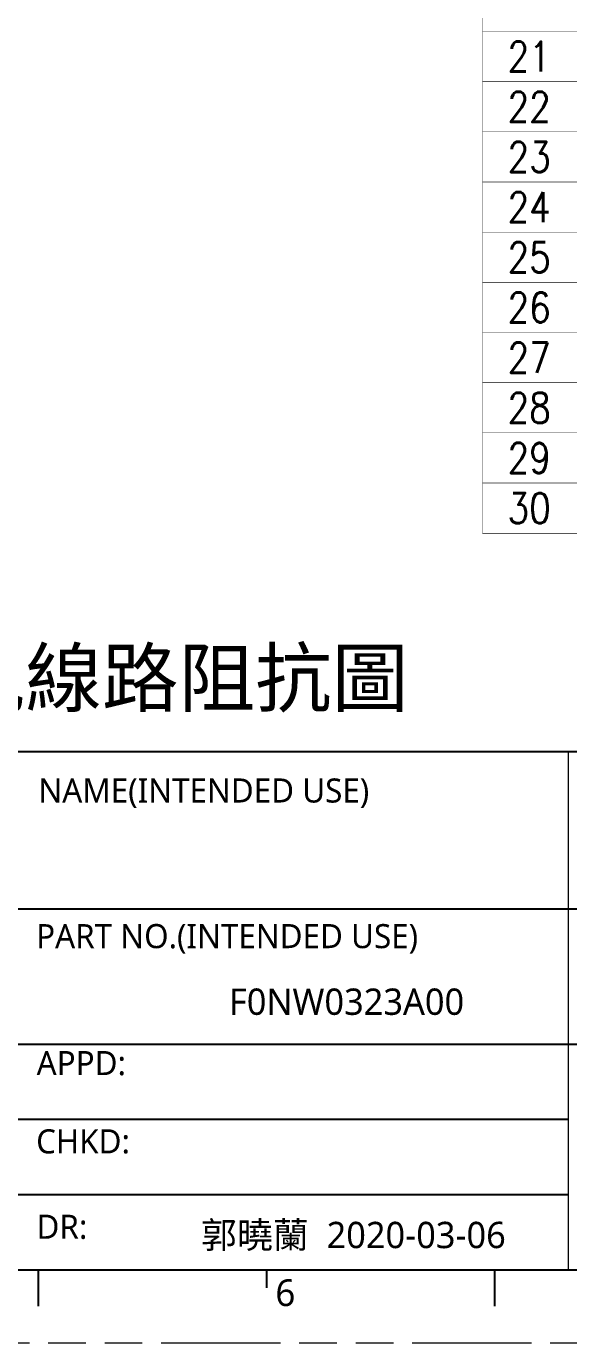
# Model space of a CAD drawing. Extents: x 388 to 686, y 182 to 393.
# Drawn here: x 577.1 to 620.3, y 182.3 to 287.3 of the extents above; entities that cross this region are included whole.
import ezdxf

# ---------------------------------------------------------------- set-up
doc = ezdxf.new("R2010")
doc.units = 0
doc.linetypes.add('PHANTOM', pattern=[29.5, 9.5, -1.5, 3, -1.5, 3, -1.5, 9.5])
doc.layers.get('0').update_dxf_attribs({"color": 9})
doc.layers.add('0PAPERF', color=2, linetype='PHANTOM', lineweight=5, plot=False)
doc.layers.add('biaozhu3', color=6, linetype='Continuous')
doc.layers.add('DIM', color=3, linetype='Continuous', lineweight=5)
doc.styles.get("Standard").update_dxf_attribs({"font": 'txt.shx'})

# ---------------------------------------------------------------- blocks, each defined once
blk = doc.blocks.new('PAD_R6')
at = {"layer": 'biaozhu3', "const_width": 0.5}
blk.add_lwpolyline([(0.25, 0, 1), (-0.25, 0, 1)], format="xyb", close=True, dxfattribs=at)

msp = doc.modelspace()

# ---------------------------------------------------------------- linework, layer by layer
at = {"color": 0}
for p, q in [((510.67, 229.46), (676.84, 229.46)), ((676.84, 216.88), (576.24, 216.88)), ((676.84, 206.1), (576.24, 206.1)), ((620.25, 200.12), (553.78, 200.12)), ((576.24, 194.13), (620.25, 194.13))]:
    msp.add_line(p, q, dxfattribs=at)
at = {"color": 0, "lineweight": 0}
msp.add_line((620.25, 188.14), (620.25, 229.46), dxfattribs=at)
for p, q in [((396.15, 188.14), (676.9, 188.14)), ((577.98, 188.14), (577.98, 185.23)), ((596.17, 188.14), (596.17, 186.68)), ((614.35, 188.14), (614.35, 185.23))]:
    msp.add_line(p, q)
at = {"color": 0}
msp.add_lwpolyline([(576.24, 229.46), (676.84, 229.46), (676.84, 216.88), (576.24, 216.88)], close=True, dxfattribs=at)
at = {"layer": '0PAPERF'}
msp.add_line((387.79, 182.32), (686.07, 182.32), dxfattribs=at)
at = {"layer": 'biaozhu3', "const_width": 0.04}
for points in [[(613.39, 370.85), (613.39, 246.85)], [(613.39, 286.85), (661.39, 286.85)], [(613.39, 282.85), (661.39, 282.85)], [(613.39, 278.85), (661.39, 278.85)], [(613.39, 274.85), (661.39, 274.85)], [(613.39, 270.85), (661.39, 270.85)], [(613.39, 266.85), (661.39, 266.85)], [(613.39, 262.85), (661.39, 262.85)], [(613.39, 258.85), (661.39, 258.85)], [(613.39, 254.85), (661.39, 254.85)], [(613.39, 250.85), (661.39, 250.85)], [(613.39, 246.85), (661.39, 246.85)]]:
    msp.add_lwpolyline(points, dxfattribs=at)

# ---------------------------------------------------------------- block references
at = {"layer": 'biaozhu3', "xscale": 0.04, "yscale": 0.04, "zscale": 4}
for p in [(613.39, 286.85), (613.39, 282.85), (613.39, 278.85), (613.39, 274.85), (613.39, 270.85), (613.39, 266.85), (613.39, 262.85), (613.39, 258.85), (613.39, 254.85), (613.39, 250.85), (613.39, 246.85), (613.39, 246.85)]:
    msp.add_blockref('PAD_R6', p, dxfattribs=at)

# ---------------------------------------------------------------- texts
at = {"color": 0}
for s, insert, char_height, width, attachment_point in [('{\\fMicrosoft JhengHei|b0|i0|c136|p0;NAME(INTENDED USE)}', (578.01, 227.3), 1.9188, 37.9485, 1), ('{\\fMicrosoft JhengHei|b0|i0|c136|p0;PART NO.(INTENDED USE)}', (577.83, 215.69), 1.9188, 38.8892, 1), ('{\\fMicrosoft JhengHei|b0|i0|c136|p18;F0NW0323A00}', (602.56, 209.49), 2.0994, 35.4535, 5), ('{\\fMicrosoft JhengHei|b0|i0|c136|p0;APPD:}', (577.87, 205.57), 1.9188, 8.9253, 1), ('{\\fMicrosoft JhengHei|b0|i0|c136|p0;CHKD:}', (577.83, 199.33), 1.9188, 8.9253, 1), ('{\\fMicrosoft JhengHei|b0|i0|c136|p0;DR:}', (577.86, 192.52), 1.9188, 8.9253, 1), ('{\\fMicrosoft JhengHei|b0|i0|c136|p18;郭曉蘭  2020-03-06}', (603.1, 190.79), 2.0994, 35.4535, 5)]:
    msp.add_mtext(s, dxfattribs=dict(at, insert=insert, char_height=char_height, width=width, attachment_point=attachment_point))
at = {"layer": '0PAPERF', "linetype": 'Continuous', "insert": (509.82, 245.02), "char_height": 4.4752, "width": 122.3627, "attachment_point": 1}
msp.add_mtext('{\\fMicrosoft JhengHei|b1|i0|c136|p18;NOTES:}\\P{\\fMicrosoft JhengHei|b0|i0|c136|p18;阻抗線的線寬及公差詳見線路阻抗圖}', dxfattribs=at)
at = {"layer": 'biaozhu3', "width": 0.833333}
for s, p in [('21', (615.39, 283.65)), ('22', (615.39, 279.65)), ('23', (615.39, 275.65)), ('24', (615.39, 271.65)), ('25', (615.39, 267.65)), ('26', (615.39, 263.65)), ('27', (615.39, 259.65)), ('28', (615.39, 255.65)), ('29', (615.39, 251.65)), ('30', (615.39, 247.65))]:
    msp.add_text(s, height=2.4, dxfattribs=at).set_placement(p)
at = {"layer": 'DIM', "insert": (596.89, 187.37), "char_height": 2.1342, "width": 1.2993, "attachment_point": 1}
msp.add_mtext('{\\fMicrosoft JhengHei|b0|i0|c136|p0;\\C0;6}', dxfattribs=at)

doc.saveas('drawing.dxf')
